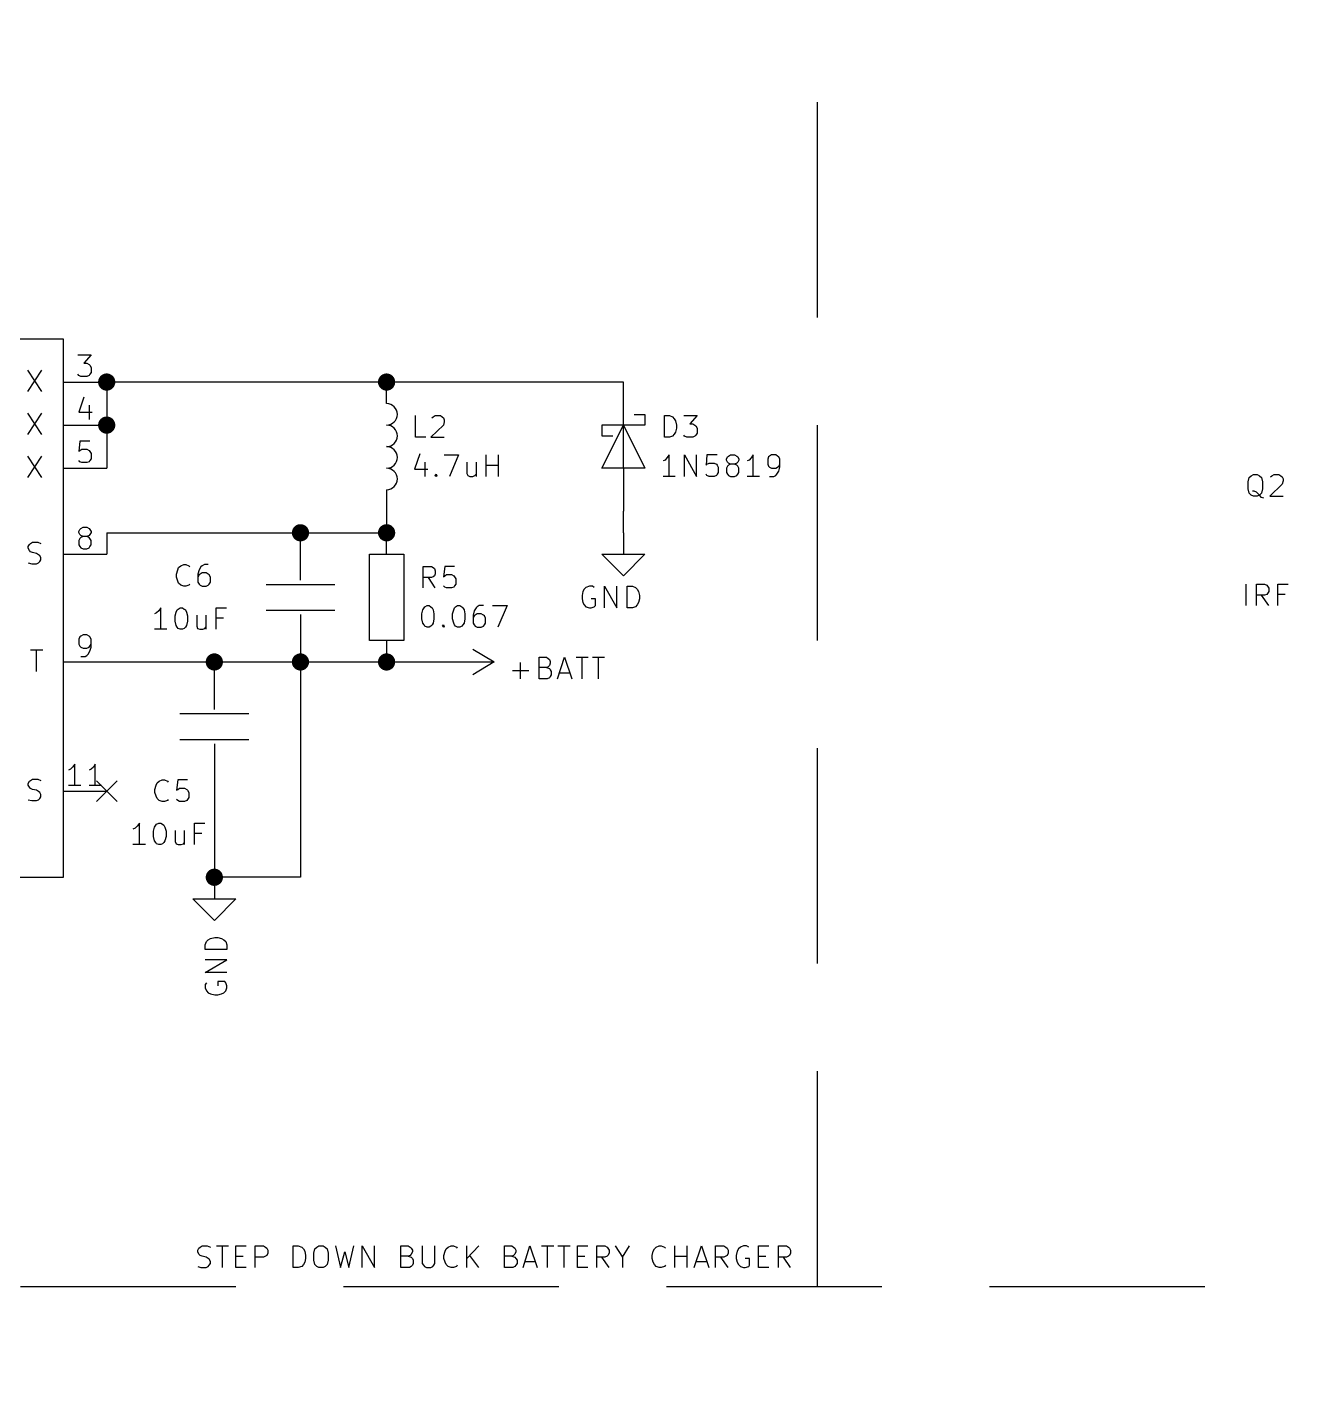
# Model space of a CAD drawing. Extents: x 0.5 to 16.1, y -11.2 to -0.6.
# Drawn here: x 3.515 to 6.453, y -8.013 to -4.876 of the extents above; entities that cross this region are included whole.
import ezdxf

# ---------------------------------------------------------------- set-up
doc = ezdxf.new("R2010")
doc.units = 0
doc.header["$MEASUREMENT"] = 0
doc.linetypes.add('DASHED', pattern=[0.75, 0.5, -0.25])
for name, color, linetype in [('BLUE2', 5, 'CONTINUOUS'), ('BLUE3', 171, 'CONTINUOUS'), ('CYAN2', 4, 'CONTINUOUS'), ('GREEN2', 3, 'CONTINUOUS'), ('RED2', 1, 'CONTINUOUS')]:
    doc.layers.add(name, color=color, linetype=linetype)

msp = doc.modelspace()

# ---------------------------------------------------------------- linework, layer by layer
at = {"layer": 'BLUE2', "linetype": 'CONTINUOUS'}
for p, q in [((3.676, -6.626), (3.724, -6.674)), ((3.724, -6.626), (3.676, -6.674))]:
    msp.add_line(p, q, dxfattribs=at)
at = {"layer": 'BLUE3', "linetype": 'DASHED'}
for p, q in [((5.35, -0.55), (5.35, -11.15)), ((0.5, -7.8), (16.05, -7.8))]:
    msp.add_line(p, q, dxfattribs=at)
at = {"layer": 'BLUE3', "linetype": 'CONTINUOUS'}
for p, q in [((3.912, -7.716), (3.914, -7.711)), ((3.912, -7.72), (3.912, -7.716)), ((3.914, -7.711), (3.917, -7.709)), ((3.917, -7.709), (3.922, -7.706)), ((3.922, -7.706), (3.933, -7.706)), ((3.933, -7.706), (3.941, -7.709)), ((3.955, -7.706), (3.983, -7.706)), ((3.969, -7.756), (3.969, -7.706)), ((4, -7.756), (4, -7.706)), ((4, -7.706), (4.024, -7.706)), ((4.045, -7.756), (4.045, -7.706)), ((4.045, -7.706), (4.064, -7.706)), ((4.064, -7.706), (4.069, -7.709)), ((4.069, -7.709), (4.072, -7.711)), ((4.072, -7.711), (4.074, -7.716)), ((4.074, -7.716), (4.074, -7.723)), ((4.133, -7.756), (4.133, -7.706)), ((4.133, -7.706), (4.145, -7.706)), ((4.145, -7.706), (4.153, -7.709)), ((4.153, -7.709), (4.157, -7.713)), ((4.157, -7.713), (4.16, -7.718)), ((4.181, -7.723), (4.183, -7.713)), ((4.183, -7.713), (4.188, -7.709)), ((4.188, -7.709), (4.193, -7.706)), ((4.193, -7.706), (4.203, -7.706)), ((4.203, -7.706), (4.207, -7.709)), ((4.207, -7.709), (4.212, -7.713)), ((4.212, -7.713), (4.214, -7.723)), ((4.231, -7.706), (4.243, -7.756)), ((4.262, -7.756), (4.274, -7.706)), ((4.293, -7.756), (4.293, -7.706)), ((4.293, -7.706), (4.322, -7.756)), ((4.322, -7.756), (4.322, -7.706)), ((4.383, -7.756), (4.383, -7.706)), ((4.383, -7.706), (4.4, -7.706)), ((4.4, -7.706), (4.405, -7.709)), ((4.405, -7.709), (4.407, -7.711)), ((4.407, -7.711), (4.41, -7.716)), ((4.41, -7.716), (4.41, -7.72)), ((4.433, -7.706), (4.433, -7.747)), ((4.462, -7.747), (4.462, -7.706)), ((4.486, -7.718), (4.488, -7.713)), ((4.488, -7.713), (4.493, -7.709)), ((4.493, -7.709), (4.5, -7.706)), ((4.5, -7.706), (4.505, -7.706)), ((4.505, -7.706), (4.512, -7.709)), ((4.512, -7.709), (4.514, -7.711)), ((4.536, -7.756), (4.536, -7.706)), ((4.564, -7.706), (4.536, -7.735)), ((4.624, -7.756), (4.624, -7.706)), ((4.624, -7.706), (4.641, -7.706)), ((4.641, -7.706), (4.645, -7.709)), ((4.645, -7.709), (4.648, -7.711)), ((4.648, -7.711), (4.65, -7.716)), ((4.65, -7.716), (4.65, -7.72)), ((4.667, -7.756), (4.683, -7.706)), ((4.683, -7.706), (4.7, -7.756)), ((4.71, -7.706), (4.738, -7.706)), ((4.724, -7.756), (4.724, -7.706)), ((4.748, -7.706), (4.776, -7.706)), ((4.762, -7.756), (4.762, -7.706)), ((4.793, -7.756), (4.793, -7.706)), ((4.793, -7.706), (4.817, -7.706)), ((4.838, -7.756), (4.838, -7.706)), ((4.838, -7.706), (4.857, -7.706)), ((4.857, -7.706), (4.862, -7.709)), ((4.862, -7.709), (4.864, -7.711)), ((4.864, -7.711), (4.867, -7.716)), ((4.867, -7.716), (4.867, -7.723)), ((4.881, -7.706), (4.898, -7.732)), ((4.898, -7.732), (4.914, -7.706)), ((4.969, -7.718), (4.972, -7.713)), ((4.972, -7.713), (4.976, -7.709)), ((4.976, -7.709), (4.983, -7.706)), ((4.983, -7.706), (4.988, -7.706)), ((4.988, -7.706), (4.995, -7.709)), ((4.995, -7.709), (4.998, -7.711)), ((5.019, -7.756), (5.019, -7.706)), ((5.048, -7.756), (5.048, -7.706)), ((5.064, -7.756), (5.081, -7.706)), ((5.081, -7.706), (5.098, -7.756)), ((5.114, -7.756), (5.114, -7.706)), ((5.114, -7.706), (5.133, -7.706)), ((5.133, -7.706), (5.138, -7.709)), ((5.138, -7.709), (5.141, -7.711)), ((5.141, -7.711), (5.143, -7.716)), ((5.143, -7.716), (5.143, -7.723)), ((5.167, -7.713), (5.164, -7.718)), ((5.172, -7.709), (5.167, -7.713)), ((5.179, -7.706), (5.172, -7.709)), ((5.186, -7.706), (5.179, -7.706)), ((5.191, -7.709), (5.186, -7.706)), ((5.214, -7.756), (5.214, -7.706)), ((5.214, -7.706), (5.238, -7.706)), ((5.26, -7.756), (5.26, -7.706)), ((5.26, -7.706), (5.279, -7.706)), ((5.279, -7.706), (5.283, -7.709)), ((5.283, -7.709), (5.286, -7.711)), ((5.286, -7.711), (5.288, -7.716)), ((5.288, -7.716), (5.288, -7.723)), ((3.914, -7.725), (3.912, -7.72)), ((3.917, -7.728), (3.914, -7.725)), ((3.922, -7.73), (3.917, -7.728)), ((3.931, -7.732), (3.922, -7.73)), ((3.936, -7.735), (3.931, -7.732)), ((3.938, -7.737), (3.936, -7.735)), ((3.941, -7.742), (3.938, -7.737)), ((3.938, -7.751), (3.941, -7.747)), ((3.941, -7.747), (3.941, -7.742)), ((4, -7.73), (4.017, -7.73)), ((4.064, -7.732), (4.045, -7.732)), ((4.069, -7.73), (4.064, -7.732)), ((4.072, -7.728), (4.069, -7.73)), ((4.074, -7.723), (4.072, -7.728)), ((4.157, -7.749), (4.153, -7.754)), ((4.16, -7.744), (4.157, -7.749)), ((4.16, -7.718), (4.162, -7.728)), ((4.162, -7.735), (4.16, -7.744)), ((4.162, -7.728), (4.162, -7.735)), ((4.181, -7.739), (4.181, -7.723)), ((4.183, -7.749), (4.181, -7.739)), ((4.188, -7.754), (4.183, -7.749)), ((4.212, -7.749), (4.207, -7.754)), ((4.214, -7.739), (4.212, -7.749)), ((4.214, -7.723), (4.214, -7.739)), ((4.243, -7.756), (4.253, -7.72)), ((4.253, -7.72), (4.262, -7.756)), ((4.4, -7.73), (4.383, -7.73)), ((4.405, -7.728), (4.4, -7.73)), ((4.4, -7.73), (4.407, -7.732)), ((4.407, -7.725), (4.405, -7.728)), ((4.41, -7.72), (4.407, -7.725)), ((4.407, -7.732), (4.41, -7.735)), ((4.41, -7.735), (4.412, -7.739)), ((4.412, -7.747), (4.41, -7.751)), ((4.412, -7.739), (4.412, -7.747)), ((4.433, -7.747), (4.436, -7.751)), ((4.46, -7.751), (4.462, -7.747)), ((4.483, -7.728), (4.486, -7.718)), ((4.483, -7.735), (4.483, -7.728)), ((4.486, -7.744), (4.483, -7.735)), ((4.488, -7.749), (4.486, -7.744)), ((4.493, -7.754), (4.488, -7.749)), ((4.564, -7.756), (4.543, -7.728)), ((4.641, -7.73), (4.624, -7.73)), ((4.645, -7.728), (4.641, -7.73)), ((4.641, -7.73), (4.648, -7.732)), ((4.648, -7.725), (4.645, -7.728)), ((4.65, -7.72), (4.648, -7.725)), ((4.648, -7.732), (4.65, -7.735)), ((4.65, -7.735), (4.653, -7.739)), ((4.653, -7.747), (4.65, -7.751)), ((4.653, -7.739), (4.653, -7.747)), ((4.672, -7.742), (4.695, -7.742)), ((4.793, -7.73), (4.81, -7.73)), ((4.857, -7.732), (4.838, -7.732)), ((4.867, -7.756), (4.85, -7.732)), ((4.862, -7.73), (4.857, -7.732)), ((4.864, -7.728), (4.862, -7.73)), ((4.867, -7.723), (4.864, -7.728)), ((4.898, -7.732), (4.898, -7.756)), ((4.967, -7.728), (4.969, -7.718)), ((4.967, -7.735), (4.967, -7.728)), ((4.969, -7.744), (4.967, -7.735)), ((4.972, -7.749), (4.969, -7.744)), ((4.976, -7.754), (4.972, -7.749)), ((5.019, -7.73), (5.048, -7.73)), ((5.069, -7.742), (5.093, -7.742)), ((5.133, -7.732), (5.114, -7.732)), ((5.143, -7.756), (5.126, -7.732)), ((5.138, -7.73), (5.133, -7.732)), ((5.141, -7.728), (5.138, -7.73)), ((5.143, -7.723), (5.141, -7.728)), ((5.164, -7.718), (5.162, -7.728)), ((5.162, -7.728), (5.162, -7.735)), ((5.162, -7.735), (5.164, -7.744)), ((5.164, -7.744), (5.167, -7.749)), ((5.167, -7.749), (5.172, -7.754)), ((5.193, -7.735), (5.183, -7.735)), ((5.193, -7.751), (5.193, -7.735)), ((5.214, -7.73), (5.231, -7.73)), ((5.279, -7.732), (5.26, -7.732)), ((5.288, -7.756), (5.272, -7.732)), ((5.283, -7.73), (5.279, -7.732)), ((5.286, -7.728), (5.283, -7.73)), ((5.288, -7.723), (5.286, -7.728)), ((3.912, -7.754), (3.919, -7.756)), ((3.919, -7.756), (3.931, -7.756)), ((3.931, -7.756), (3.936, -7.754)), ((3.936, -7.754), (3.938, -7.751)), ((4.024, -7.756), (4, -7.756)), ((4.145, -7.756), (4.133, -7.756)), ((4.153, -7.754), (4.145, -7.756)), ((4.193, -7.756), (4.188, -7.754)), ((4.203, -7.756), (4.193, -7.756)), ((4.207, -7.754), (4.203, -7.756)), ((4.403, -7.756), (4.383, -7.756)), ((4.407, -7.754), (4.403, -7.756)), ((4.41, -7.751), (4.407, -7.754)), ((4.436, -7.751), (4.438, -7.754)), ((4.438, -7.754), (4.443, -7.756)), ((4.443, -7.756), (4.453, -7.756)), ((4.453, -7.756), (4.457, -7.754)), ((4.457, -7.754), (4.46, -7.751)), ((4.5, -7.756), (4.493, -7.754)), ((4.505, -7.756), (4.5, -7.756)), ((4.512, -7.754), (4.505, -7.756)), ((4.514, -7.751), (4.512, -7.754)), ((4.643, -7.756), (4.624, -7.756)), ((4.648, -7.754), (4.643, -7.756)), ((4.65, -7.751), (4.648, -7.754)), ((4.817, -7.756), (4.793, -7.756)), ((4.983, -7.756), (4.976, -7.754)), ((4.988, -7.756), (4.983, -7.756)), ((4.995, -7.754), (4.988, -7.756)), ((4.998, -7.751), (4.995, -7.754)), ((5.172, -7.754), (5.179, -7.756)), ((5.179, -7.756), (5.183, -7.756)), ((5.183, -7.756), (5.191, -7.754)), ((5.191, -7.754), (5.193, -7.751)), ((5.238, -7.756), (5.214, -7.756))]:
    msp.add_line(p, q, dxfattribs=at)
at = {"layer": 'CYAN2', "linetype": 'CONTINUOUS'}
for p, q in [((3.516, -5.672), (3.549, -5.722)), ((3.549, -5.672), (3.516, -5.722)), ((3.516, -5.772), (3.549, -5.822)), ((3.549, -5.772), (3.516, -5.822)), ((4.417, -5.828), (4.417, -5.778)), ((4.482, -5.8), (4.453, -5.828)), ((4.455, -5.783), (4.458, -5.781)), ((4.458, -5.781), (4.463, -5.778)), ((4.463, -5.778), (4.475, -5.778)), ((4.475, -5.778), (4.479, -5.781)), ((4.479, -5.781), (4.482, -5.783)), ((4.482, -5.783), (4.484, -5.788)), ((4.484, -5.792), (4.482, -5.8)), ((4.484, -5.788), (4.484, -5.792)), ((4.995, -5.828), (4.995, -5.778)), ((4.995, -5.778), (5.007, -5.778)), ((5.007, -5.778), (5.014, -5.781)), ((5.014, -5.781), (5.018, -5.785)), ((5.018, -5.785), (5.021, -5.79)), ((5.021, -5.79), (5.023, -5.8)), ((5.023, -5.8), (5.023, -5.807)), ((5.04, -5.778), (5.071, -5.778)), ((5.071, -5.778), (5.054, -5.797)), ((5.054, -5.797), (5.061, -5.797)), ((5.061, -5.797), (5.066, -5.8)), ((5.066, -5.8), (5.068, -5.802)), ((5.068, -5.802), (5.071, -5.807)), ((4.441, -5.828), (4.417, -5.828)), ((4.453, -5.828), (4.484, -5.828)), ((5.007, -5.828), (4.995, -5.828)), ((5.014, -5.826), (5.007, -5.828)), ((5.018, -5.821), (5.014, -5.826)), ((5.021, -5.816), (5.018, -5.821)), ((5.023, -5.807), (5.021, -5.816)), ((5.042, -5.826), (5.04, -5.823)), ((5.047, -5.828), (5.042, -5.826)), ((5.061, -5.828), (5.047, -5.828)), ((5.066, -5.826), (5.061, -5.828)), ((5.068, -5.823), (5.066, -5.826)), ((5.071, -5.819), (5.068, -5.823)), ((5.071, -5.807), (5.071, -5.819)), ((3.516, -5.872), (3.549, -5.922)), ((3.549, -5.872), (3.516, -5.922)), ((4.427, -5.867), (4.415, -5.902)), ((4.439, -5.886), (4.439, -5.919)), ((4.484, -5.869), (4.517, -5.869)), ((4.517, -5.869), (4.496, -5.919)), ((4.536, -5.886), (4.536, -5.912)), ((4.558, -5.886), (4.558, -5.919)), ((4.581, -5.919), (4.581, -5.869)), ((4.581, -5.893), (4.61, -5.893)), ((4.61, -5.919), (4.61, -5.869)), ((4.997, -5.881), (4.992, -5.883)), ((5.001, -5.876), (4.997, -5.881)), ((5.006, -5.869), (5.001, -5.876)), ((5.006, -5.919), (5.006, -5.869)), ((5.042, -5.919), (5.042, -5.869)), ((5.042, -5.869), (5.07, -5.919)), ((5.07, -5.919), (5.07, -5.869)), ((5.094, -5.869), (5.092, -5.893)), ((5.092, -5.893), (5.094, -5.891)), ((5.118, -5.869), (5.094, -5.869)), ((5.094, -5.891), (5.099, -5.888)), ((5.099, -5.888), (5.111, -5.888)), ((5.111, -5.888), (5.116, -5.891)), ((5.116, -5.891), (5.118, -5.893)), ((5.118, -5.893), (5.12, -5.898)), ((5.12, -5.898), (5.12, -5.91)), ((5.139, -5.879), (5.142, -5.874)), ((5.139, -5.881), (5.139, -5.879)), ((5.142, -5.886), (5.139, -5.881)), ((5.142, -5.895), (5.139, -5.9)), ((5.142, -5.874), (5.144, -5.872)), ((5.144, -5.888), (5.142, -5.886)), ((5.144, -5.893), (5.142, -5.895)), ((5.144, -5.872), (5.149, -5.869)), ((5.149, -5.891), (5.144, -5.888)), ((5.149, -5.891), (5.144, -5.893)), ((5.149, -5.869), (5.158, -5.869)), ((5.158, -5.891), (5.149, -5.891)), ((5.158, -5.869), (5.163, -5.872)), ((5.163, -5.888), (5.158, -5.891)), ((5.163, -5.893), (5.158, -5.891)), ((5.163, -5.872), (5.166, -5.874)), ((5.166, -5.886), (5.163, -5.888)), ((5.166, -5.895), (5.163, -5.893)), ((5.166, -5.874), (5.168, -5.879)), ((5.168, -5.881), (5.166, -5.886)), ((5.168, -5.9), (5.166, -5.895)), ((5.168, -5.879), (5.168, -5.881)), ((5.192, -5.881), (5.187, -5.883)), ((5.197, -5.876), (5.192, -5.881)), ((5.201, -5.869), (5.197, -5.876)), ((5.201, -5.919), (5.201, -5.869)), ((5.237, -5.874), (5.235, -5.879)), ((5.235, -5.879), (5.235, -5.891)), ((5.235, -5.891), (5.237, -5.895)), ((5.239, -5.872), (5.237, -5.874)), ((5.237, -5.895), (5.239, -5.898)), ((5.244, -5.869), (5.239, -5.872)), ((5.239, -5.898), (5.244, -5.9)), ((5.254, -5.869), (5.244, -5.869)), ((5.258, -5.872), (5.254, -5.869)), ((5.254, -5.9), (5.258, -5.898)), ((5.261, -5.874), (5.258, -5.872)), ((5.258, -5.898), (5.261, -5.895)), ((5.263, -5.879), (5.261, -5.874)), ((5.261, -5.895), (5.263, -5.891)), ((5.261, -5.907), (5.263, -5.898)), ((5.263, -5.898), (5.263, -5.879)), ((4.415, -5.902), (4.446, -5.902)), ((4.462, -5.917), (4.465, -5.914)), ((4.465, -5.919), (4.462, -5.917)), ((4.465, -5.914), (4.467, -5.917)), ((4.465, -5.914), (4.465, -5.919)), ((4.467, -5.917), (4.465, -5.919)), ((4.536, -5.912), (4.539, -5.917)), ((4.539, -5.917), (4.543, -5.919)), ((4.543, -5.919), (4.55, -5.919)), ((4.55, -5.919), (4.555, -5.917)), ((4.555, -5.917), (4.558, -5.914)), ((5.02, -5.919), (4.992, -5.919)), ((5.094, -5.917), (5.092, -5.914)), ((5.099, -5.919), (5.094, -5.917)), ((5.111, -5.919), (5.099, -5.919)), ((5.116, -5.917), (5.111, -5.919)), ((5.118, -5.914), (5.116, -5.917)), ((5.12, -5.91), (5.118, -5.914)), ((5.139, -5.9), (5.139, -5.91)), ((5.139, -5.91), (5.142, -5.914)), ((5.142, -5.914), (5.144, -5.917)), ((5.144, -5.917), (5.149, -5.919)), ((5.149, -5.919), (5.158, -5.919)), ((5.158, -5.919), (5.163, -5.917)), ((5.163, -5.917), (5.166, -5.914)), ((5.166, -5.914), (5.168, -5.91)), ((5.168, -5.91), (5.168, -5.9)), ((5.216, -5.919), (5.187, -5.919)), ((5.239, -5.919), (5.249, -5.919)), ((5.244, -5.9), (5.254, -5.9)), ((5.249, -5.919), (5.254, -5.917)), ((5.254, -5.917), (5.256, -5.914)), ((5.256, -5.914), (5.261, -5.907)), ((6.351, -5.932), (6.353, -5.922)), ((6.353, -5.922), (6.358, -5.918)), ((6.358, -5.918), (6.363, -5.915)), ((6.363, -5.915), (6.372, -5.915)), ((6.372, -5.915), (6.377, -5.918)), ((6.377, -5.918), (6.382, -5.922)), ((6.382, -5.922), (6.384, -5.932)), ((6.403, -5.92), (6.406, -5.918)), ((6.406, -5.918), (6.411, -5.915)), ((6.411, -5.915), (6.422, -5.915)), ((6.422, -5.915), (6.427, -5.918)), ((6.427, -5.918), (6.43, -5.92)), ((6.43, -5.92), (6.432, -5.925)), ((6.432, -5.929), (6.43, -5.937)), ((6.432, -5.925), (6.432, -5.929)), ((6.351, -5.948), (6.351, -5.932)), ((6.353, -5.958), (6.351, -5.948)), ((6.358, -5.963), (6.353, -5.958)), ((6.365, -5.953), (6.361, -5.953)), ((6.37, -5.956), (6.365, -5.953)), ((6.377, -5.963), (6.37, -5.956)), ((6.382, -5.958), (6.377, -5.963)), ((6.384, -5.948), (6.382, -5.958)), ((6.384, -5.932), (6.384, -5.948)), ((6.43, -5.937), (6.401, -5.965)), ((6.363, -5.965), (6.358, -5.963)), ((6.372, -5.965), (6.363, -5.965)), ((6.377, -5.963), (6.372, -5.965)), ((6.382, -5.968), (6.377, -5.963)), ((6.387, -5.97), (6.382, -5.968)), ((6.401, -5.965), (6.432, -5.965)), ((3.518, -6.082), (3.521, -6.077)), ((3.518, -6.086), (3.518, -6.082)), ((3.521, -6.091), (3.518, -6.086)), ((3.521, -6.077), (3.523, -6.075)), ((3.523, -6.075), (3.528, -6.072)), ((3.528, -6.072), (3.54, -6.072)), ((3.54, -6.072), (3.547, -6.075)), ((3.523, -6.094), (3.521, -6.091)), ((3.528, -6.096), (3.523, -6.094)), ((3.537, -6.098), (3.528, -6.096)), ((3.542, -6.101), (3.537, -6.098)), ((3.545, -6.103), (3.542, -6.101)), ((3.542, -6.12), (3.545, -6.117)), ((3.547, -6.108), (3.545, -6.103)), ((3.545, -6.117), (3.547, -6.113)), ((3.547, -6.113), (3.547, -6.108)), ((3.518, -6.12), (3.526, -6.122)), ((3.526, -6.122), (3.537, -6.122)), ((3.537, -6.122), (3.542, -6.12)), ((3.862, -6.146), (3.865, -6.136)), ((3.862, -6.153), (3.862, -6.146)), ((3.865, -6.136), (3.867, -6.131)), ((3.867, -6.131), (3.872, -6.127)), ((3.872, -6.127), (3.879, -6.124)), ((3.879, -6.124), (3.884, -6.124)), ((3.884, -6.124), (3.891, -6.127)), ((3.891, -6.127), (3.893, -6.129)), ((3.915, -6.136), (3.912, -6.146)), ((3.912, -6.146), (3.912, -6.165)), ((3.915, -6.148), (3.912, -6.153)), ((3.919, -6.129), (3.915, -6.136)), ((3.917, -6.146), (3.915, -6.148)), ((3.922, -6.143), (3.917, -6.146)), ((3.922, -6.127), (3.919, -6.129)), ((3.927, -6.124), (3.922, -6.127)), ((3.931, -6.143), (3.922, -6.143)), ((3.936, -6.124), (3.927, -6.124)), ((3.936, -6.146), (3.931, -6.143)), ((3.938, -6.148), (3.936, -6.146)), ((3.941, -6.153), (3.938, -6.148)), ((4.435, -6.178), (4.435, -6.128)), ((4.435, -6.128), (4.454, -6.128)), ((4.454, -6.128), (4.458, -6.131)), ((4.458, -6.131), (4.461, -6.133)), ((4.461, -6.133), (4.463, -6.138)), ((4.463, -6.145), (4.461, -6.15)), ((4.463, -6.138), (4.463, -6.145)), ((4.485, -6.128), (4.482, -6.152)), ((4.508, -6.128), (4.485, -6.128)), ((4.485, -6.15), (4.489, -6.147)), ((4.489, -6.147), (4.501, -6.147)), ((4.501, -6.147), (4.506, -6.15)), ((3.865, -6.162), (3.862, -6.153)), ((3.867, -6.167), (3.865, -6.162)), ((3.872, -6.172), (3.867, -6.167)), ((3.879, -6.174), (3.872, -6.172)), ((3.884, -6.174), (3.879, -6.174)), ((3.891, -6.172), (3.884, -6.174)), ((3.893, -6.169), (3.891, -6.172)), ((3.912, -6.165), (3.915, -6.169)), ((3.915, -6.169), (3.917, -6.172)), ((3.917, -6.172), (3.922, -6.174)), ((3.922, -6.174), (3.931, -6.174)), ((3.931, -6.174), (3.936, -6.172)), ((3.936, -6.172), (3.938, -6.169)), ((3.938, -6.169), (3.941, -6.165)), ((3.941, -6.165), (3.941, -6.153)), ((4.454, -6.154), (4.435, -6.154)), ((4.463, -6.178), (4.447, -6.154)), ((4.458, -6.152), (4.454, -6.154)), ((4.461, -6.15), (4.458, -6.152)), ((4.482, -6.152), (4.485, -6.15)), ((4.485, -6.176), (4.482, -6.173)), ((4.489, -6.178), (4.485, -6.176)), ((4.501, -6.178), (4.489, -6.178)), ((4.506, -6.176), (4.501, -6.178)), ((4.506, -6.15), (4.508, -6.152)), ((4.508, -6.173), (4.506, -6.176)), ((4.508, -6.152), (4.511, -6.157)), ((4.511, -6.169), (4.508, -6.173)), ((4.511, -6.157), (4.511, -6.169)), ((4.813, -6.177), (4.809, -6.181)), ((4.821, -6.174), (4.813, -6.177)), ((4.828, -6.174), (4.821, -6.174)), ((4.832, -6.177), (4.828, -6.174)), ((4.856, -6.224), (4.856, -6.174)), ((4.856, -6.174), (4.885, -6.224)), ((4.885, -6.224), (4.885, -6.174)), ((4.909, -6.224), (4.909, -6.174)), ((4.909, -6.174), (4.921, -6.174)), ((4.921, -6.174), (4.928, -6.177)), ((4.928, -6.177), (4.932, -6.181)), ((6.346, -6.219), (6.346, -6.169)), ((6.37, -6.219), (6.37, -6.169)), ((6.37, -6.169), (6.389, -6.169)), ((6.389, -6.169), (6.394, -6.172)), ((6.394, -6.172), (6.396, -6.174)), ((6.396, -6.174), (6.399, -6.179)), ((6.399, -6.179), (6.399, -6.186)), ((6.42, -6.219), (6.42, -6.169)), ((6.42, -6.169), (6.444, -6.169)), ((4.806, -6.186), (4.804, -6.196)), ((4.804, -6.196), (4.804, -6.203)), ((4.804, -6.203), (4.806, -6.212)), ((4.809, -6.181), (4.806, -6.186)), ((4.835, -6.203), (4.825, -6.203)), ((4.835, -6.219), (4.835, -6.203)), ((4.932, -6.181), (4.935, -6.186)), ((4.935, -6.186), (4.937, -6.196)), ((4.937, -6.203), (4.935, -6.212)), ((4.937, -6.196), (4.937, -6.203)), ((6.389, -6.195), (6.37, -6.195)), ((6.399, -6.219), (6.382, -6.195)), ((6.394, -6.193), (6.389, -6.195)), ((6.396, -6.191), (6.394, -6.193)), ((6.399, -6.186), (6.396, -6.191)), ((6.437, -6.193), (6.42, -6.193)), ((3.816, -6.236), (3.811, -6.238)), ((3.821, -6.231), (3.816, -6.236)), ((3.826, -6.224), (3.821, -6.231)), ((3.826, -6.274), (3.826, -6.224)), ((3.859, -6.243), (3.861, -6.234)), ((3.859, -6.255), (3.859, -6.243)), ((3.861, -6.234), (3.864, -6.229)), ((3.864, -6.229), (3.866, -6.227)), ((3.866, -6.227), (3.871, -6.224)), ((3.871, -6.224), (3.876, -6.224)), ((3.876, -6.224), (3.88, -6.227)), ((3.88, -6.227), (3.883, -6.229)), ((3.883, -6.229), (3.885, -6.234)), ((3.885, -6.234), (3.888, -6.243)), ((3.888, -6.243), (3.888, -6.255)), ((3.909, -6.241), (3.909, -6.267)), ((3.93, -6.241), (3.93, -6.274)), ((3.954, -6.274), (3.954, -6.224)), ((3.954, -6.224), (3.978, -6.224)), ((4.432, -6.238), (4.434, -6.229)), ((4.432, -6.25), (4.432, -6.238)), ((4.434, -6.229), (4.437, -6.224)), ((4.437, -6.224), (4.439, -6.222)), ((4.439, -6.222), (4.444, -6.219)), ((4.444, -6.219), (4.449, -6.219)), ((4.449, -6.219), (4.453, -6.222)), ((4.453, -6.222), (4.456, -6.224)), ((4.456, -6.224), (4.458, -6.229)), ((4.458, -6.229), (4.46, -6.238)), ((4.46, -6.238), (4.46, -6.25)), ((4.503, -6.238), (4.506, -6.229)), ((4.503, -6.25), (4.503, -6.238)), ((4.506, -6.229), (4.508, -6.224)), ((4.508, -6.224), (4.51, -6.222)), ((4.51, -6.222), (4.515, -6.219)), ((4.515, -6.219), (4.52, -6.219)), ((4.52, -6.219), (4.525, -6.222)), ((4.525, -6.222), (4.527, -6.224)), ((4.527, -6.224), (4.53, -6.229)), ((4.53, -6.229), (4.532, -6.238)), ((4.532, -6.238), (4.532, -6.25)), ((4.553, -6.231), (4.551, -6.241)), ((4.551, -6.241), (4.551, -6.26)), ((4.553, -6.243), (4.551, -6.248)), ((4.558, -6.224), (4.553, -6.231)), ((4.556, -6.241), (4.553, -6.243)), ((4.56, -6.238), (4.556, -6.241)), ((4.56, -6.222), (4.558, -6.224)), ((4.565, -6.219), (4.56, -6.222)), ((4.57, -6.238), (4.56, -6.238)), ((4.575, -6.219), (4.565, -6.219)), ((4.575, -6.241), (4.57, -6.238)), ((4.577, -6.243), (4.575, -6.241)), ((4.58, -6.248), (4.577, -6.243)), ((4.596, -6.219), (4.63, -6.219)), ((4.63, -6.219), (4.608, -6.269)), ((4.806, -6.212), (4.809, -6.217)), ((4.809, -6.217), (4.813, -6.222)), ((4.813, -6.222), (4.821, -6.224)), ((4.821, -6.224), (4.825, -6.224)), ((4.825, -6.224), (4.832, -6.222)), ((4.832, -6.222), (4.835, -6.219)), ((4.921, -6.224), (4.909, -6.224)), ((4.928, -6.222), (4.921, -6.224)), ((4.932, -6.217), (4.928, -6.222)), ((4.935, -6.212), (4.932, -6.217)), ((3.84, -6.274), (3.811, -6.274)), ((3.861, -6.265), (3.859, -6.255)), ((3.864, -6.269), (3.861, -6.265)), ((3.866, -6.272), (3.864, -6.269)), ((3.871, -6.274), (3.866, -6.272)), ((3.876, -6.274), (3.871, -6.274)), ((3.88, -6.272), (3.876, -6.274)), ((3.883, -6.269), (3.88, -6.272)), ((3.885, -6.265), (3.883, -6.269)), ((3.888, -6.255), (3.885, -6.265)), ((3.909, -6.267), (3.911, -6.272)), ((3.911, -6.272), (3.916, -6.274)), ((3.916, -6.274), (3.923, -6.274)), ((3.923, -6.274), (3.928, -6.272)), ((3.928, -6.272), (3.93, -6.269)), ((3.971, -6.248), (3.954, -6.248)), ((4.434, -6.26), (4.432, -6.25)), ((4.437, -6.264), (4.434, -6.26)), ((4.439, -6.267), (4.437, -6.264)), ((4.444, -6.269), (4.439, -6.267)), ((4.449, -6.269), (4.444, -6.269)), ((4.453, -6.267), (4.449, -6.269)), ((4.456, -6.264), (4.453, -6.267)), ((4.458, -6.26), (4.456, -6.264)), ((4.46, -6.25), (4.458, -6.26)), ((4.48, -6.267), (4.482, -6.264)), ((4.482, -6.269), (4.48, -6.267)), ((4.482, -6.264), (4.484, -6.267)), ((4.482, -6.264), (4.482, -6.269)), ((4.484, -6.267), (4.482, -6.269)), ((4.506, -6.26), (4.503, -6.25)), ((4.508, -6.264), (4.506, -6.26)), ((4.51, -6.267), (4.508, -6.264)), ((4.515, -6.269), (4.51, -6.267)), ((4.52, -6.269), (4.515, -6.269)), ((4.525, -6.267), (4.52, -6.269)), ((4.527, -6.264), (4.525, -6.267)), ((4.53, -6.26), (4.527, -6.264)), ((4.532, -6.25), (4.53, -6.26)), ((4.551, -6.26), (4.553, -6.264)), ((4.553, -6.264), (4.556, -6.267)), ((4.556, -6.267), (4.56, -6.269)), ((4.56, -6.269), (4.57, -6.269)), ((4.57, -6.269), (4.575, -6.267)), ((4.575, -6.267), (4.577, -6.264)), ((4.577, -6.264), (4.58, -6.26)), ((4.58, -6.26), (4.58, -6.248)), ((3.523, -6.322), (3.552, -6.322)), ((3.537, -6.372), (3.537, -6.322)), ((4.661, -6.389), (4.661, -6.351)), ((4.704, -6.389), (4.704, -6.339)), ((4.704, -6.339), (4.721, -6.339)), ((4.721, -6.363), (4.704, -6.363)), ((4.721, -6.339), (4.725, -6.342)), ((4.725, -6.361), (4.721, -6.363)), ((4.721, -6.363), (4.728, -6.365)), ((4.725, -6.342), (4.728, -6.344)), ((4.728, -6.358), (4.725, -6.361)), ((4.728, -6.344), (4.73, -6.349)), ((4.73, -6.353), (4.728, -6.358)), ((4.728, -6.365), (4.73, -6.368)), ((4.73, -6.349), (4.73, -6.353)), ((4.73, -6.368), (4.732, -6.372)), ((4.747, -6.389), (4.763, -6.339)), ((4.763, -6.339), (4.78, -6.389)), ((4.79, -6.339), (4.818, -6.339)), ((4.804, -6.389), (4.804, -6.339)), ((4.828, -6.339), (4.856, -6.339)), ((4.842, -6.389), (4.842, -6.339)), ((4.642, -6.37), (4.68, -6.37)), ((4.723, -6.389), (4.704, -6.389)), ((4.728, -6.387), (4.723, -6.389)), ((4.73, -6.384), (4.728, -6.387)), ((4.732, -6.38), (4.73, -6.384)), ((4.732, -6.372), (4.732, -6.38)), ((4.751, -6.375), (4.775, -6.375)), ((3.518, -6.632), (3.521, -6.627)), ((3.518, -6.636), (3.518, -6.632)), ((3.521, -6.641), (3.518, -6.636)), ((3.521, -6.627), (3.523, -6.625)), ((3.523, -6.644), (3.521, -6.641)), ((3.523, -6.625), (3.528, -6.622)), ((3.528, -6.646), (3.523, -6.644)), ((3.528, -6.622), (3.54, -6.622)), ((3.537, -6.648), (3.528, -6.646)), ((3.542, -6.651), (3.537, -6.648)), ((3.54, -6.622), (3.547, -6.625)), ((3.812, -6.646), (3.815, -6.636)), ((3.812, -6.653), (3.812, -6.646)), ((3.815, -6.636), (3.817, -6.631)), ((3.817, -6.631), (3.822, -6.627)), ((3.822, -6.627), (3.829, -6.624)), ((3.829, -6.624), (3.834, -6.624)), ((3.834, -6.624), (3.841, -6.627)), ((3.841, -6.627), (3.843, -6.629)), ((3.865, -6.624), (3.862, -6.648)), ((3.862, -6.648), (3.865, -6.646)), ((3.888, -6.624), (3.865, -6.624)), ((3.865, -6.646), (3.869, -6.643)), ((3.869, -6.643), (3.881, -6.643)), ((3.881, -6.643), (3.886, -6.646)), ((3.886, -6.646), (3.888, -6.648)), ((3.888, -6.648), (3.891, -6.653)), ((3.518, -6.67), (3.526, -6.672)), ((3.526, -6.672), (3.537, -6.672)), ((3.537, -6.672), (3.542, -6.67)), ((3.545, -6.653), (3.542, -6.651)), ((3.542, -6.67), (3.545, -6.667)), ((3.547, -6.658), (3.545, -6.653)), ((3.545, -6.667), (3.547, -6.663)), ((3.547, -6.663), (3.547, -6.658)), ((3.815, -6.662), (3.812, -6.653)), ((3.817, -6.667), (3.815, -6.662)), ((3.822, -6.672), (3.817, -6.667)), ((3.829, -6.674), (3.822, -6.672)), ((3.834, -6.674), (3.829, -6.674)), ((3.841, -6.672), (3.834, -6.674)), ((3.843, -6.669), (3.841, -6.672)), ((3.865, -6.672), (3.862, -6.669)), ((3.869, -6.674), (3.865, -6.672)), ((3.881, -6.674), (3.869, -6.674)), ((3.886, -6.672), (3.881, -6.674)), ((3.888, -6.669), (3.886, -6.672)), ((3.891, -6.665), (3.888, -6.669)), ((3.891, -6.653), (3.891, -6.665)), ((3.766, -6.736), (3.761, -6.738)), ((3.771, -6.731), (3.766, -6.736)), ((3.776, -6.724), (3.771, -6.731)), ((3.776, -6.774), (3.776, -6.724)), ((3.809, -6.743), (3.811, -6.734)), ((3.809, -6.755), (3.809, -6.743)), ((3.811, -6.734), (3.814, -6.729)), ((3.814, -6.729), (3.816, -6.727)), ((3.816, -6.727), (3.821, -6.724)), ((3.821, -6.724), (3.826, -6.724)), ((3.826, -6.724), (3.83, -6.727)), ((3.83, -6.727), (3.833, -6.729)), ((3.833, -6.729), (3.835, -6.734)), ((3.835, -6.734), (3.838, -6.743)), ((3.838, -6.743), (3.838, -6.755)), ((3.859, -6.741), (3.859, -6.767)), ((3.88, -6.741), (3.88, -6.774)), ((3.904, -6.774), (3.904, -6.724)), ((3.904, -6.724), (3.928, -6.724)), ((3.79, -6.774), (3.761, -6.774)), ((3.811, -6.765), (3.809, -6.755)), ((3.814, -6.769), (3.811, -6.765)), ((3.816, -6.772), (3.814, -6.769)), ((3.821, -6.774), (3.816, -6.772)), ((3.826, -6.774), (3.821, -6.774)), ((3.83, -6.772), (3.826, -6.774)), ((3.833, -6.769), (3.83, -6.772)), ((3.835, -6.765), (3.833, -6.769)), ((3.838, -6.755), (3.835, -6.765)), ((3.859, -6.767), (3.861, -6.772)), ((3.861, -6.772), (3.866, -6.774)), ((3.866, -6.774), (3.873, -6.774)), ((3.873, -6.774), (3.878, -6.772)), ((3.878, -6.772), (3.88, -6.769)), ((3.921, -6.748), (3.904, -6.748)), ((3.932, -6.999), (3.936, -6.995)), ((3.936, -6.995), (3.941, -6.992)), ((3.941, -6.992), (3.951, -6.99)), ((3.951, -6.99), (3.958, -6.99)), ((3.958, -6.99), (3.967, -6.992)), ((3.967, -6.992), (3.972, -6.995)), ((3.972, -6.995), (3.977, -6.999)), ((3.929, -7.007), (3.932, -6.999)), ((3.929, -7.018), (3.929, -7.007)), ((3.979, -7.018), (3.929, -7.018)), ((3.977, -6.999), (3.979, -7.007)), ((3.979, -7.007), (3.979, -7.018)), ((3.929, -7.071), (3.979, -7.042)), ((3.979, -7.042), (3.929, -7.042)), ((3.979, -7.071), (3.929, -7.071)), ((3.932, -7.095), (3.929, -7.099)), ((3.929, -7.099), (3.929, -7.107)), ((3.929, -7.107), (3.932, -7.114)), ((3.932, -7.114), (3.936, -7.118)), ((3.936, -7.118), (3.941, -7.121)), ((3.941, -7.121), (3.951, -7.123)), ((3.974, -7.092), (3.958, -7.092)), ((3.958, -7.092), (3.958, -7.102)), ((3.958, -7.123), (3.967, -7.121)), ((3.967, -7.121), (3.972, -7.118)), ((3.972, -7.118), (3.977, -7.114)), ((3.977, -7.095), (3.974, -7.092)), ((3.979, -7.102), (3.977, -7.095)), ((3.977, -7.114), (3.979, -7.107)), ((3.979, -7.107), (3.979, -7.102)), ((3.951, -7.123), (3.958, -7.123))]:
    msp.add_line(p, q, dxfattribs=at)
at = {"layer": 'GREEN2', "linetype": 'CONTINUOUS'}
for p, q in [((3.7, -5.7), (3.7, -5.8)), ((4.35, -5.7), (3.7, -5.7)), ((4.9, -5.7), (4.35, -5.7)), ((3.7, -5.8), (3.7, -5.9)), ((4.35, -6), (4.35, -6.05)), ((4.9, -6.05), (4.9, -6)), ((3.7, -6.05), (3.7, -6.1)), ((3.7, -6.05), (4.15, -6.05)), ((4.15, -6.05), (4.35, -6.05)), ((3.7, -6.35), (3.95, -6.35)), ((3.95, -6.35), (4.15, -6.35)), ((4.15, -6.35), (4.35, -6.35)), ((4.15, -6.35), (4.15, -6.85)), ((4.35, -6.35), (4.5, -6.35)), ((3.95, -6.65), (3.95, -6.85)), ((4.15, -6.85), (3.95, -6.85))]:
    msp.add_line(p, q, dxfattribs=at)
at = {"layer": 'GREEN2', "const_width": 0.02}
for points in [[(3.69, -5.7, 1), (3.71, -5.7, 1)], [(4.34, -5.7, 1), (4.36, -5.7, 1)], [(3.69, -5.8, 1), (3.71, -5.8, 1)], [(4.14, -6.05, 1), (4.16, -6.05, 1)], [(4.34, -6.05, 1), (4.36, -6.05, 1)], [(3.94, -6.35, 1), (3.96, -6.35, 1)], [(4.14, -6.35, 1), (4.16, -6.35, 1)], [(4.34, -6.35, 1), (4.36, -6.35, 1)], [(3.94, -6.85, 1), (3.96, -6.85, 1)]]:
    msp.add_lwpolyline(points, format="xyb", close=True, dxfattribs=at)
at = {"layer": 'RED2', "linetype": 'CONTINUOUS'}
for p, q in [((3.6, -5.6), (2.7, -5.6)), ((3.6, -6.85), (3.6, -5.6)), ((3.633, -5.637), (3.664, -5.637)), ((3.664, -5.637), (3.647, -5.656)), ((3.647, -5.656), (3.654, -5.656)), ((3.654, -5.656), (3.659, -5.659)), ((3.659, -5.659), (3.661, -5.661)), ((3.661, -5.661), (3.664, -5.666)), ((3.664, -5.678), (3.661, -5.682)), ((3.664, -5.666), (3.664, -5.678)), ((3.6, -5.7), (3.7, -5.7)), ((3.635, -5.685), (3.633, -5.682)), ((3.64, -5.687), (3.635, -5.685)), ((3.654, -5.687), (3.64, -5.687)), ((3.659, -5.685), (3.654, -5.687)), ((3.661, -5.682), (3.659, -5.685)), ((4.35, -5.75), (4.35, -5.7)), ((4.9, -5.8), (4.9, -5.7)), ((3.647, -5.735), (3.635, -5.77)), ((3.635, -5.77), (3.666, -5.77)), ((3.659, -5.754), (3.659, -5.787)), ((3.6, -5.8), (3.7, -5.8)), ((4.85, -5.9), (4.9, -5.8)), ((4.95, -5.8), (4.85, -5.8)), ((4.85, -5.8), (4.85, -5.825)), ((4.9, -5.9), (4.9, -5.8)), ((4.9, -5.8), (4.95, -5.9)), ((4.925, -5.775), (4.95, -5.775)), ((4.95, -5.775), (4.95, -5.8)), ((4.85, -5.825), (4.875, -5.825)), ((3.638, -5.837), (3.635, -5.861)), ((3.635, -5.861), (3.638, -5.859)), ((3.661, -5.837), (3.638, -5.837)), ((3.638, -5.859), (3.642, -5.856)), ((3.642, -5.856), (3.654, -5.856)), ((3.654, -5.856), (3.659, -5.859)), ((3.659, -5.859), (3.661, -5.861)), ((3.661, -5.861), (3.664, -5.866)), ((3.664, -5.866), (3.664, -5.878)), ((3.638, -5.885), (3.635, -5.882)), ((3.642, -5.887), (3.638, -5.885)), ((3.654, -5.887), (3.642, -5.887)), ((3.659, -5.885), (3.654, -5.887)), ((3.661, -5.882), (3.659, -5.885)), ((3.664, -5.878), (3.661, -5.882)), ((3.6, -5.9), (3.7, -5.9)), ((4.95, -5.9), (4.85, -5.9)), ((4.9, -5.9), (4.9, -6)), ((4.35, -5.95), (4.35, -6)), ((3.635, -6.047), (3.638, -6.042)), ((3.635, -6.049), (3.635, -6.047)), ((3.638, -6.054), (3.635, -6.049)), ((3.638, -6.042), (3.64, -6.04)), ((3.64, -6.056), (3.638, -6.054)), ((3.64, -6.04), (3.645, -6.037)), ((3.645, -6.037), (3.654, -6.037)), ((3.654, -6.037), (3.659, -6.04)), ((3.659, -6.04), (3.661, -6.042)), ((3.661, -6.054), (3.659, -6.056)), ((3.661, -6.042), (3.664, -6.047)), ((3.664, -6.049), (3.661, -6.054)), ((3.664, -6.047), (3.664, -6.049)), ((4.15, -6.16), (4.15, -6.05)), ((4.35, -6.1), (4.35, -6.05)), ((4.9, -6.05), (4.9, -6.1)), ((3.638, -6.063), (3.635, -6.068)), ((3.635, -6.068), (3.635, -6.078)), ((3.635, -6.078), (3.638, -6.082)), ((3.64, -6.061), (3.638, -6.063)), ((3.638, -6.082), (3.64, -6.085)), ((3.645, -6.059), (3.64, -6.056)), ((3.645, -6.059), (3.64, -6.061)), ((3.64, -6.085), (3.645, -6.087)), ((3.654, -6.059), (3.645, -6.059)), ((3.659, -6.056), (3.654, -6.059)), ((3.659, -6.061), (3.654, -6.059)), ((3.654, -6.087), (3.659, -6.085)), ((3.661, -6.063), (3.659, -6.061)), ((3.659, -6.085), (3.661, -6.082)), ((3.664, -6.068), (3.661, -6.063)), ((3.661, -6.082), (3.664, -6.078)), ((3.664, -6.078), (3.664, -6.068)), ((3.6, -6.1), (3.7, -6.1)), ((3.645, -6.087), (3.654, -6.087)), ((4.31, -6.3), (4.31, -6.1)), ((4.31, -6.1), (4.39, -6.1)), ((4.39, -6.1), (4.39, -6.3)), ((4.9, -6.15), (4.85, -6.1)), ((4.85, -6.1), (4.9, -6.1)), ((4.9, -6.1), (4.95, -6.1)), ((4.95, -6.1), (4.9, -6.15)), ((4.07, -6.17), (4.23, -6.17)), ((4.07, -6.23), (4.23, -6.23)), ((4.15, -6.24), (4.15, -6.35)), ((3.638, -6.292), (3.635, -6.297)), ((3.635, -6.297), (3.635, -6.309)), ((3.64, -6.29), (3.638, -6.292)), ((3.645, -6.287), (3.64, -6.29)), ((3.654, -6.287), (3.645, -6.287)), ((3.659, -6.29), (3.654, -6.287)), ((3.661, -6.292), (3.659, -6.29)), ((3.664, -6.297), (3.661, -6.292)), ((3.664, -6.316), (3.664, -6.297)), ((4.39, -6.3), (4.31, -6.3)), ((4.35, -6.3), (4.35, -6.35)), ((3.635, -6.309), (3.638, -6.313)), ((3.638, -6.313), (3.64, -6.316)), ((3.64, -6.316), (3.645, -6.318)), ((3.64, -6.337), (3.65, -6.337)), ((3.645, -6.318), (3.654, -6.318)), ((3.65, -6.337), (3.654, -6.335)), ((3.654, -6.318), (3.659, -6.316)), ((3.654, -6.335), (3.657, -6.332)), ((3.657, -6.332), (3.661, -6.325)), ((3.659, -6.316), (3.661, -6.313)), ((3.661, -6.313), (3.664, -6.309)), ((3.661, -6.325), (3.664, -6.316)), ((4.55, -6.32), (4.6, -6.35)), ((3.6, -6.35), (3.7, -6.35)), ((3.95, -6.46), (3.95, -6.35)), ((4.5, -6.35), (4.6, -6.35)), ((4.6, -6.35), (4.55, -6.38)), ((3.87, -6.47), (4.03, -6.47)), ((3.87, -6.53), (4.03, -6.53)), ((3.95, -6.54), (3.95, -6.65)), ((3.626, -6.587), (3.621, -6.594)), ((3.626, -6.637), (3.626, -6.587)), ((3.673, -6.587), (3.669, -6.594)), ((3.673, -6.637), (3.673, -6.587)), ((3.616, -6.599), (3.611, -6.601)), ((3.621, -6.594), (3.616, -6.599)), ((3.664, -6.599), (3.659, -6.601)), ((3.669, -6.594), (3.664, -6.599)), ((3.6, -6.65), (3.7, -6.65)), ((3.64, -6.637), (3.611, -6.637)), ((3.688, -6.637), (3.659, -6.637)), ((2.7, -6.85), (3.6, -6.85)), ((3.95, -6.85), (3.95, -6.9)), ((3.95, -6.95), (3.9, -6.9)), ((3.9, -6.9), (3.95, -6.9)), ((3.95, -6.9), (4, -6.9)), ((4, -6.9), (3.95, -6.95))]:
    msp.add_line(p, q, dxfattribs=at)
at = {"layer": 'RED2'}
for centre in [(4.35, -5.775), (4.35, -5.825), (4.35, -5.875), (4.35, -5.925)]:
    msp.add_arc(centre, 0.025, -449.9, -270.1, dxfattribs=at)

doc.saveas('drawing.dxf')
